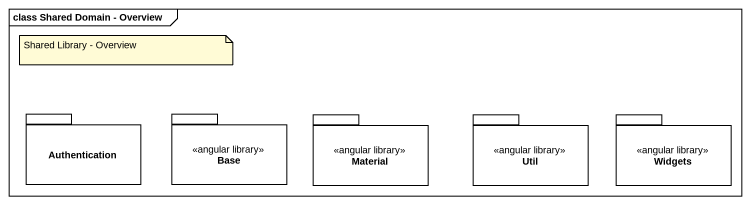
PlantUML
@startuml
mainframe class Shared Domain - Overview
package Authentication {
}
package Base <<angular library>> {
}
package Material <<angular library>> {
}
package Util <<angular library>> {
}
package Widgets <<angular library>> {
}
note as N1
  Shared Library - Overview
end note
@enduml
